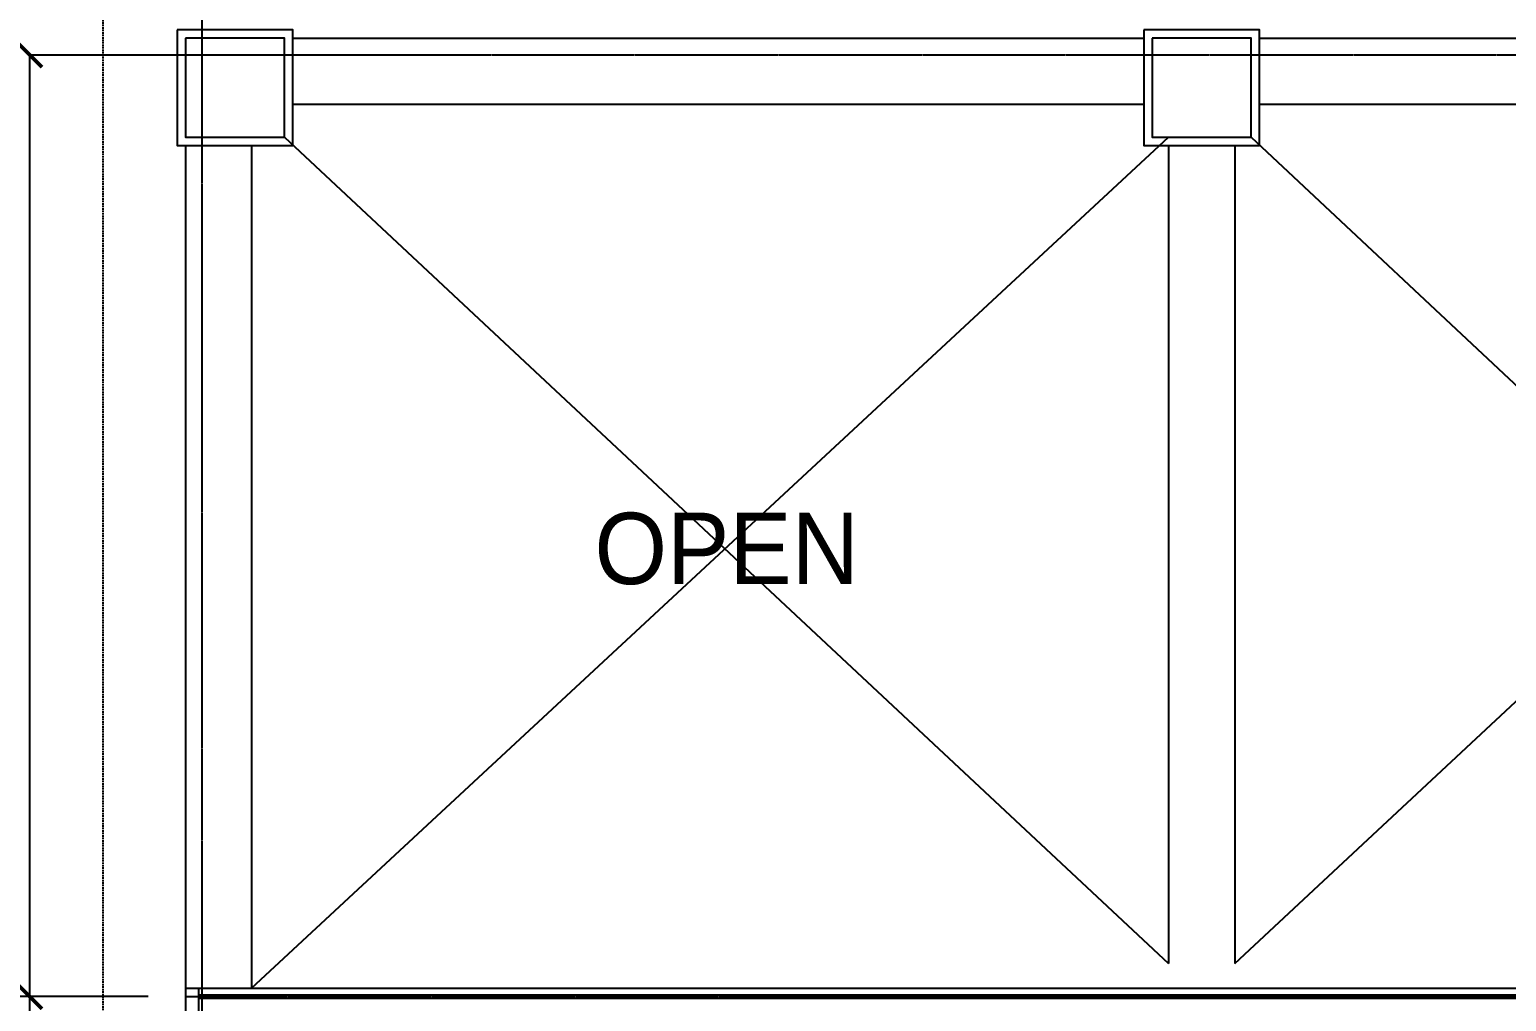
# Model space of a CAD drawing. Header units: millimetres. Extents: x 0 to 199210, y 0 to 94205.
# Drawn here: x 4710 to 13647, y 32729 to 38611 of the extents above; entities that cross this region are included whole.
import ezdxf
from ezdxf.enums import TextEntityAlignment as Align

# ---------------------------------------------------------------- set-up
doc = ezdxf.new("R2010")
doc.units = ezdxf.units.MM
doc.linetypes.add('CEN', pattern=[62, 60, -1, 0, -1])
doc.linetypes.add('HIDDEN', pattern=[3, 2, -1])
doc.layers.get('Defpoints').update_dxf_attribs({"color": 142})
for name, color, linetype in [('4', 4, 'Continuous'), ('CEN', 1, 'CEN'), ('COL', 2, 'Continuous'), ('Hid', 7, 'HIDDEN'), ('OPEN', 11, 'Continuous'), ('WID', 4, 'Continuous')]:
    doc.layers.add(name, color=color, linetype=linetype)
doc.styles.add('11', font='Dotum.ttf')
doc.styles.add('돋움', font='Dotum.ttf')
doc.dimstyles.new('150', dxfattribs={"dimscale": 50, "dimtxt": 6, "dimasz": 3, "dimexe": 2, "dimexo": 4.5, "dimgap": 1.5, "dimtad": 1, "dimtoh": 1, "dimdec": 0, "dimzin": 0, "dimdsep": 46, "dimtxsty": '11', "dimblk1": 'ARCHTICK', "dimblk2": 'ARCHTICK', "dimsah": 1, "dimcen": 5, "dimclrd": 143, "dimclre": 143, "dimclrt": 7, "dimadec": 0, "dimazin": 0, "dimtfac": 1, "dimtdec": 0, "dimtix": 1, "dimtmove": 2, "dimatfit": 3, "dimldrblk": 'ARCHTICK', "dimfxl": 1, "dimtolj": 1, "dimtzin": 0, "dimlwd": -1, "dimlwe": -1, "dimarcsym": 0})

# ---------------------------------------------------------------- blocks, each defined once
blk = doc.blocks.new('_ArchTick')
at = {"color": 0, "linetype": 'ByBlock', "const_width": 0.15}
blk.add_lwpolyline([(-0.5, -0.5), (0.5, 0.5)], dxfattribs=at)
blk = doc.blocks.new('*D56')
at = {"color": 143, "transparency": 16777216}
for p, q in [((5427.7, 32758.9), (4609.6, 32758.9)), ((4709.6, 32758.9), (4709.6, 30758.9)), ((4484.6, 30758.9), (4609.6, 30758.9))]:
    blk.add_line(p, q, dxfattribs=at)
at = {"layer": 'Defpoints', "color": 0, "transparency": 16777216}
for p in [(5652.7, 32758.9), (4709.6, 30758.9), (4709.6, 30758.9)]:
    blk.add_point(p, dxfattribs=at)
at = {"color": 143, "transparency": 16777216, "xscale": 150, "yscale": 150, "zscale": 150}
for p, rotation in [((4709.6, 32758.9), 90), ((4709.6, 30758.9), 270)]:
    blk.add_blockref('_ArchTick', p, dxfattribs=dict(at, rotation=rotation))
at = {"color": 7, "transparency": 16777216, "insert": (4484.4, 31758.9), "char_height": 300, "attachment_point": 5, "rotation": 90, "style": '11'}
blk.add_mtext('\\A1;2000', dxfattribs=at)
blk = doc.blocks.new('*D57')
at = {"color": 143, "transparency": 16777216}
for p, q in [((4484.6, 38458.9), (4609.6, 38458.9)), ((4709.6, 38458.9), (4709.6, 32758.9)), ((4484.6, 32758.9), (4609.6, 32758.9))]:
    blk.add_line(p, q, dxfattribs=at)
at = {"layer": 'Defpoints', "color": 0, "transparency": 16777216}
for p in [(4709.6, 38458.9), (4709.6, 32758.9), (4709.6, 32758.9)]:
    blk.add_point(p, dxfattribs=at)
at = {"color": 143, "transparency": 16777216, "xscale": 150, "yscale": 150, "zscale": 150}
for p, rotation in [((4709.6, 38458.9), 90), ((4709.6, 32758.9), 270)]:
    blk.add_blockref('_ArchTick', p, dxfattribs=dict(at, rotation=rotation))
at = {"color": 7, "transparency": 16777216, "insert": (4484.4, 35608.9), "char_height": 300, "attachment_point": 5, "rotation": 90, "style": '11'}
blk.add_mtext('\\A1;5700', dxfattribs=at)

msp = doc.modelspace()

# ---------------------------------------------------------------- linework, layer by layer
for p, q in [((6302.7, 38558.9), (11452.7, 38558.9)), ((12152.7, 38558.9), (17202.7, 38558.9)), ((6302.7, 38158.9), (11452.7, 38158.9)), ((12152.7, 38158.9), (17202.7, 38158.9)), ((5652.7, 37908.9), (5652.7, 32808.9)), ((6052.7, 37908.9), (6052.7, 32808.9)), ((11602.7, 37908.9), (11602.7, 32958.9)), ((12002.7, 37908.9), (12002.7, 32958.9))]:
    msp.add_line(p, q)
at = {"layer": '4'}
for points in [[(5602.7, 38608.9), (5602.7, 37908.9), (6302.7, 37908.9), (6302.7, 38608.9)], [(11452.7, 38608.9), (11452.7, 37908.9), (12152.7, 37908.9), (12152.7, 38608.9)]]:
    msp.add_lwpolyline(points, close=True, dxfattribs=at)
at = {"layer": 'CEN'}
for p, q in [((5752.7, 39166.8), (5752.7, 5395.3)), ((4709.6, 38458.9), (53578.6, 38458.9)), ((5652.7, 32758.9), (53578.6, 32758.9))]:
    msp.add_line(p, q, dxfattribs=at)
at = {"layer": 'COL'}
for points in [[(5652.7, 38558.9), (5652.7, 37958.9), (6252.7, 37958.9), (6252.7, 38558.9), (5652.7, 38558.9)], [(11502.7, 38558.9), (11502.7, 37958.9), (12102.7, 37958.9), (12102.7, 38558.9), (11502.7, 38558.9)]]:
    msp.add_lwpolyline(points, dxfattribs=at)
at = {"layer": 'Hid', "ltscale": 5}
msp.add_line((5153, 42375.9), (5153, 13083.6), dxfattribs=at)
at = {"layer": 'OPEN'}
for p, q in [((6052.7, 32808.9), (11602.7, 37958.9)), ((6252.7, 37958.9), (11602.7, 32958.9)), ((12102.7, 37958.9), (17602.7, 32808.9)), ((12002.7, 32958.9), (17202.7, 37808.9))]:
    msp.add_line(p, q, dxfattribs=at)
at = {"layer": 'WID', "color": 4}
for p, q in [((5652.7, 32808.9), (17602.7, 32808.9)), ((5652.7, 32808.9), (5652.7, 30898.9)), ((5732.7, 32808.9), (5732.7, 30898.9)), ((5732.7, 32768.9), (16152.7, 32768.9)), ((5732.7, 32748.9), (16152.7, 32748.9))]:
    msp.add_line(p, q, dxfattribs=at)

# ---------------------------------------------------------------- texts
at = {"layer": 'OPEN', "style": '돋움'}
msp.add_text('OPEN', height=432, dxfattribs=at).set_placement((8928.8, 35471), align=Align.MIDDLE)

# ---------------------------------------------------------------- dimensions: what is measured, and where the dimension line sits
for base, p1, p2, picture, middle in [((4709.6, 32758.9), (4709.6, 38458.9), (4709.6, 32758.9), '*D57', (4484.4, 35608.9)), ((4709.6, 30758.9), (5652.7, 32758.9), (4709.6, 30758.9), '*D56', (4484.4, 31758.9))]:
    dim = msp.add_linear_dim(base=base, p1=p1, p2=p2, angle=90, dimstyle='150')
    dim.commit()
    dim.dimension.update_dxf_attribs({"geometry": picture, "text_midpoint": middle})

doc.saveas('drawing.dxf')
